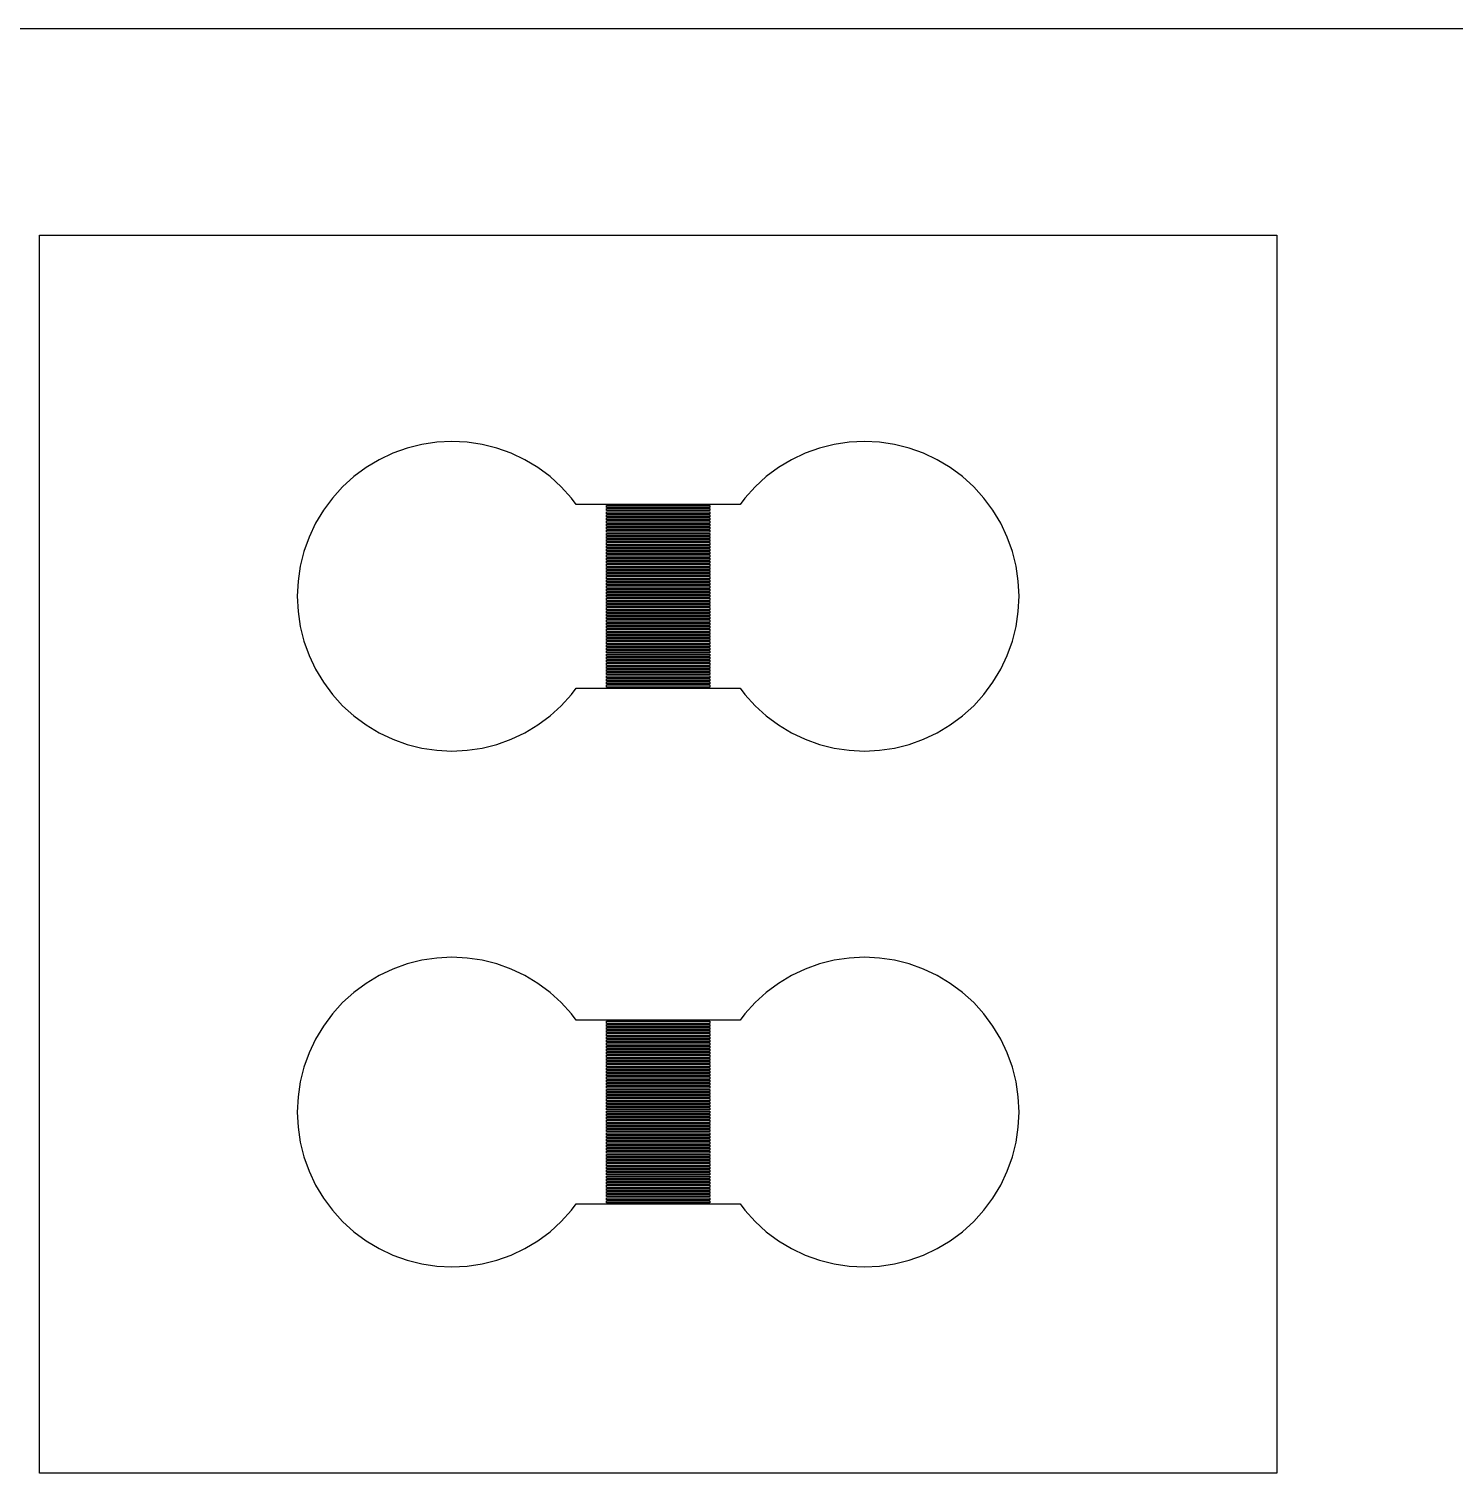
# Model space of a CAD drawing. Extents: x -16 to 86, y -16 to 86.
# Drawn here: x 28.9 to 42.72, y 57 to 71 of the extents above; entities that cross this region are included whole.
import ezdxf

# ---------------------------------------------------------------- set-up
doc = ezdxf.new("R2010")
doc.units = 0

msp = doc.modelspace()

# ---------------------------------------------------------------- linework, layer by layer
for p, q in [((67.7957, 71), (2.2043, 71)), ((29, 57), (29, 69)), ((29, 69), (41, 69)), ((41, 69), (41, 57)), ((32.5646, 66.9354), (32.426, 66.8858)), ((32.7074, 66.9712), (32.5646, 66.9354)), ((32.853, 66.9928), (32.7074, 66.9712)), ((33, 67), (32.853, 66.9928)), ((33.147, 66.9928), (33, 67)), ((33.2926, 66.9712), (33.147, 66.9928)), ((33.4354, 66.9354), (33.2926, 66.9712)), ((33.574, 66.8858), (33.4354, 66.9354)), ((36.5646, 66.9354), (36.426, 66.8858)), ((36.7074, 66.9712), (36.5646, 66.9354)), ((36.853, 66.9928), (36.7074, 66.9712)), ((37, 67), (36.853, 66.9928)), ((37.147, 66.9928), (37, 67)), ((37.2926, 66.9712), (37.147, 66.9928)), ((37.4354, 66.9354), (37.2926, 66.9712)), ((37.574, 66.8858), (37.4354, 66.9354)), ((32.2929, 66.8229), (32.1667, 66.7472)), ((32.426, 66.8858), (32.2929, 66.8229)), ((33.7071, 66.8229), (33.574, 66.8858)), ((33.8334, 66.7472), (33.7071, 66.8229)), ((36.2929, 66.8229), (36.1666, 66.7472)), ((36.426, 66.8858), (36.2929, 66.8229)), ((37.7071, 66.8229), (37.574, 66.8858)), ((37.8333, 66.7472), (37.7071, 66.8229)), ((32.0484, 66.6595), (31.9393, 66.5607)), ((32.1667, 66.7472), (32.0484, 66.6595)), ((33.9516, 66.6595), (33.8334, 66.7472)), ((34.0607, 66.5607), (33.9516, 66.6595)), ((36.0484, 66.6595), (35.9393, 66.5607)), ((36.1666, 66.7472), (36.0484, 66.6595)), ((37.9516, 66.6595), (37.8333, 66.7472)), ((38.0607, 66.5607), (37.9516, 66.6595)), ((31.9393, 66.5607), (31.8405, 66.4516)), ((34.1595, 66.4516), (34.0607, 66.5607)), ((35.9393, 66.5607), (35.8405, 66.4516)), ((38.1595, 66.4516), (38.0607, 66.5607)), ((31.8405, 66.4516), (31.7528, 66.3333)), ((34.2052, 66.39), (34.1595, 66.4516)), ((35.7948, 66.39), (34.2052, 66.39)), ((34.5, 66.36), (34.5, 66.38)), ((34.5, 66.38), (35.5, 66.38)), ((35.5, 66.38), (35.5, 66.36)), ((35.8405, 66.4516), (35.7948, 66.39)), ((38.2472, 66.3333), (38.1595, 66.4516)), ((31.7528, 66.3333), (31.6771, 66.2071)), ((35.5, 66.36), (34.5, 66.36)), ((34.5, 66.33), (34.5, 66.35)), ((34.5, 66.35), (35.5, 66.35)), ((35.5, 66.33), (34.5, 66.33)), ((34.5, 66.3), (34.5, 66.32)), ((34.5, 66.32), (35.5, 66.32)), ((35.5, 66.3), (34.5, 66.3)), ((34.5, 66.27), (34.5, 66.29)), ((34.5, 66.29), (35.5, 66.29)), ((35.5, 66.27), (34.5, 66.27)), ((34.5, 66.24), (34.5, 66.26)), ((34.5, 66.26), (35.5, 66.26)), ((35.5, 66.24), (34.5, 66.24)), ((34.5, 66.21), (34.5, 66.23)), ((34.5, 66.23), (35.5, 66.23)), ((35.5, 66.35), (35.5, 66.33)), ((35.5, 66.32), (35.5, 66.3)), ((35.5, 66.29), (35.5, 66.27)), ((35.5, 66.26), (35.5, 66.24)), ((35.5, 66.23), (35.5, 66.21)), ((38.3229, 66.2071), (38.2472, 66.3333)), ((31.6771, 66.2071), (31.6142, 66.074)), ((35.5, 66.21), (34.5, 66.21)), ((34.5, 66.18), (34.5, 66.2)), ((34.5, 66.2), (35.5, 66.2)), ((35.5, 66.18), (34.5, 66.18)), ((34.5, 66.15), (34.5, 66.17)), ((34.5, 66.17), (35.5, 66.17)), ((35.5, 66.15), (34.5, 66.15)), ((34.5, 66.12), (34.5, 66.14)), ((34.5, 66.14), (35.5, 66.14)), ((35.5, 66.12), (34.5, 66.12)), ((34.5, 66.09), (34.5, 66.11)), ((34.5, 66.11), (35.5, 66.11)), ((35.5, 66.09), (34.5, 66.09)), ((35.5, 66.2), (35.5, 66.18)), ((35.5, 66.17), (35.5, 66.15)), ((35.5, 66.14), (35.5, 66.12)), ((35.5, 66.11), (35.5, 66.09)), ((38.3858, 66.074), (38.3229, 66.2071)), ((31.6142, 66.074), (31.5646, 65.9354)), ((34.5, 66.06), (34.5, 66.08)), ((34.5, 66.08), (35.5, 66.08)), ((35.5, 66.06), (34.5, 66.06)), ((34.5, 66.03), (34.5, 66.05)), ((34.5, 66.05), (35.5, 66.05)), ((35.5, 66.03), (34.5, 66.03)), ((34.5, 66), (34.5, 66.02)), ((34.5, 66.02), (35.5, 66.02)), ((35.5, 66), (34.5, 66)), ((34.5, 65.97), (34.5, 65.99)), ((34.5, 65.99), (35.5, 65.99)), ((35.5, 65.97), (34.5, 65.97)), ((34.5, 65.94), (34.5, 65.96)), ((34.5, 65.96), (35.5, 65.96)), ((35.5, 66.08), (35.5, 66.06)), ((35.5, 66.05), (35.5, 66.03)), ((35.5, 66.02), (35.5, 66)), ((35.5, 65.99), (35.5, 65.97)), ((35.5, 65.96), (35.5, 65.94)), ((38.4354, 65.9354), (38.3858, 66.074)), ((31.5646, 65.9354), (31.5288, 65.7926)), ((35.5, 65.94), (34.5, 65.94)), ((34.5, 65.91), (34.5, 65.93)), ((34.5, 65.93), (35.5, 65.93)), ((35.5, 65.91), (34.5, 65.91)), ((34.5, 65.88), (34.5, 65.9)), ((34.5, 65.9), (35.5, 65.9)), ((35.5, 65.88), (34.5, 65.88)), ((34.5, 65.85), (34.5, 65.87)), ((34.5, 65.87), (35.5, 65.87)), ((35.5, 65.85), (34.5, 65.85)), ((34.5, 65.82), (34.5, 65.84)), ((34.5, 65.84), (35.5, 65.84)), ((35.5, 65.82), (34.5, 65.82)), ((34.5, 65.79), (34.5, 65.81)), ((34.5, 65.81), (35.5, 65.81)), ((35.5, 65.93), (35.5, 65.91)), ((35.5, 65.9), (35.5, 65.88)), ((35.5, 65.87), (35.5, 65.85)), ((35.5, 65.84), (35.5, 65.82)), ((35.5, 65.81), (35.5, 65.79)), ((38.4712, 65.7926), (38.4354, 65.9354)), ((31.5288, 65.7926), (31.5072, 65.647)), ((35.5, 65.79), (34.5, 65.79)), ((34.5, 65.76), (34.5, 65.78)), ((34.5, 65.78), (35.5, 65.78)), ((35.5, 65.76), (34.5, 65.76)), ((34.5, 65.73), (34.5, 65.75)), ((34.5, 65.75), (35.5, 65.75)), ((35.5, 65.73), (34.5, 65.73)), ((34.5, 65.7), (34.5, 65.72)), ((34.5, 65.72), (35.5, 65.72)), ((35.5, 65.7), (34.5, 65.7)), ((34.5, 65.67), (34.5, 65.69)), ((34.5, 65.69), (35.5, 65.69)), ((35.5, 65.67), (34.5, 65.67)), ((35.5, 65.78), (35.5, 65.76)), ((35.5, 65.75), (35.5, 65.73)), ((35.5, 65.72), (35.5, 65.7)), ((35.5, 65.69), (35.5, 65.67)), ((38.4928, 65.647), (38.4712, 65.7926)), ((31.5072, 65.647), (31.5, 65.5)), ((34.5, 65.64), (34.5, 65.66)), ((34.5, 65.66), (35.5, 65.66)), ((35.5, 65.64), (34.5, 65.64)), ((34.5, 65.61), (34.5, 65.63)), ((34.5, 65.63), (35.5, 65.63)), ((35.5, 65.61), (34.5, 65.61)), ((34.5, 65.58), (34.5, 65.6)), ((34.5, 65.6), (35.5, 65.6)), ((35.5, 65.58), (34.5, 65.58)), ((34.5, 65.55), (34.5, 65.57)), ((34.5, 65.57), (35.5, 65.57)), ((35.5, 65.55), (34.5, 65.55)), ((34.5, 65.52), (34.5, 65.54)), ((34.5, 65.54), (35.5, 65.54)), ((35.5, 65.66), (35.5, 65.64)), ((35.5, 65.63), (35.5, 65.61)), ((35.5, 65.6), (35.5, 65.58)), ((35.5, 65.57), (35.5, 65.55)), ((35.5, 65.54), (35.5, 65.52)), ((38.5, 65.5), (38.4928, 65.647)), ((31.5, 65.5), (31.5072, 65.353)), ((35.5, 65.52), (34.5, 65.52)), ((34.5, 65.49), (34.5, 65.51)), ((34.5, 65.51), (35.5, 65.51)), ((35.5, 65.49), (34.5, 65.49)), ((34.5, 65.46), (34.5, 65.48)), ((34.5, 65.48), (35.5, 65.48)), ((35.5, 65.46), (34.5, 65.46)), ((34.5, 65.43), (34.5, 65.45)), ((34.5, 65.45), (35.5, 65.45)), ((35.5, 65.43), (34.5, 65.43)), ((34.5, 65.4), (34.5, 65.42)), ((34.5, 65.42), (35.5, 65.42)), ((35.5, 65.4), (34.5, 65.4)), ((34.5, 65.37), (34.5, 65.39)), ((34.5, 65.39), (35.5, 65.39)), ((35.5, 65.51), (35.5, 65.49)), ((35.5, 65.48), (35.5, 65.46)), ((35.5, 65.45), (35.5, 65.43)), ((35.5, 65.42), (35.5, 65.4)), ((35.5, 65.39), (35.5, 65.37)), ((38.4928, 65.353), (38.5, 65.5)), ((31.5072, 65.353), (31.5288, 65.2074)), ((35.5, 65.37), (34.5, 65.37)), ((34.5, 65.34), (34.5, 65.36)), ((34.5, 65.36), (35.5, 65.36)), ((35.5, 65.34), (34.5, 65.34)), ((34.5, 65.31), (34.5, 65.33)), ((34.5, 65.33), (35.5, 65.33)), ((35.5, 65.31), (34.5, 65.31)), ((34.5, 65.28), (34.5, 65.3)), ((34.5, 65.3), (35.5, 65.3)), ((35.5, 65.28), (34.5, 65.28)), ((34.5, 65.25), (34.5, 65.27)), ((34.5, 65.27), (35.5, 65.27)), ((35.5, 65.25), (34.5, 65.25)), ((35.5, 65.36), (35.5, 65.34)), ((35.5, 65.33), (35.5, 65.31)), ((35.5, 65.3), (35.5, 65.28)), ((35.5, 65.27), (35.5, 65.25)), ((38.4712, 65.2074), (38.4928, 65.353)), ((31.5288, 65.2074), (31.5646, 65.0646)), ((34.5, 65.22), (34.5, 65.24)), ((34.5, 65.24), (35.5, 65.24)), ((35.5, 65.22), (34.5, 65.22)), ((34.5, 65.19), (34.5, 65.21)), ((34.5, 65.21), (35.5, 65.21)), ((35.5, 65.19), (34.5, 65.19)), ((34.5, 65.16), (34.5, 65.18)), ((34.5, 65.18), (35.5, 65.18)), ((35.5, 65.16), (34.5, 65.16)), ((34.5, 65.13), (34.5, 65.15)), ((34.5, 65.15), (35.5, 65.15)), ((35.5, 65.13), (34.5, 65.13)), ((34.5, 65.1), (34.5, 65.12)), ((34.5, 65.12), (35.5, 65.12)), ((35.5, 65.24), (35.5, 65.22)), ((35.5, 65.21), (35.5, 65.19)), ((35.5, 65.18), (35.5, 65.16)), ((35.5, 65.15), (35.5, 65.13)), ((35.5, 65.12), (35.5, 65.1)), ((38.4354, 65.0646), (38.4712, 65.2074)), ((31.5646, 65.0646), (31.6142, 64.926)), ((35.5, 65.1), (34.5, 65.1)), ((34.5, 65.07), (34.5, 65.09)), ((34.5, 65.09), (35.5, 65.09)), ((35.5, 65.07), (34.5, 65.07)), ((34.5, 65.04), (34.5, 65.06)), ((34.5, 65.06), (35.5, 65.06)), ((35.5, 65.04), (34.5, 65.04)), ((34.5, 65.01), (34.5, 65.03)), ((34.5, 65.03), (35.5, 65.03)), ((35.5, 65.01), (34.5, 65.01)), ((34.5, 64.98), (34.5, 65)), ((34.5, 65), (35.5, 65)), ((35.5, 64.98), (34.5, 64.98)), ((34.5, 64.95), (34.5, 64.97)), ((34.5, 64.97), (35.5, 64.97)), ((35.5, 65.09), (35.5, 65.07)), ((35.5, 65.06), (35.5, 65.04)), ((35.5, 65.03), (35.5, 65.01)), ((35.5, 65), (35.5, 64.98)), ((35.5, 64.97), (35.5, 64.95)), ((38.3858, 64.926), (38.4354, 65.0646)), ((31.6142, 64.926), (31.6771, 64.7929)), ((35.5, 64.95), (34.5, 64.95)), ((34.5, 64.92), (34.5, 64.94)), ((34.5, 64.94), (35.5, 64.94)), ((35.5, 64.92), (34.5, 64.92)), ((34.5, 64.89), (34.5, 64.91)), ((34.5, 64.91), (35.5, 64.91)), ((35.5, 64.89), (34.5, 64.89)), ((34.5, 64.86), (34.5, 64.88)), ((34.5, 64.88), (35.5, 64.88)), ((35.5, 64.86), (34.5, 64.86)), ((34.5, 64.83), (34.5, 64.85)), ((34.5, 64.85), (35.5, 64.85)), ((35.5, 64.83), (34.5, 64.83)), ((35.5, 64.94), (35.5, 64.92)), ((35.5, 64.91), (35.5, 64.89)), ((35.5, 64.88), (35.5, 64.86)), ((35.5, 64.85), (35.5, 64.83)), ((38.3229, 64.7929), (38.3858, 64.926)), ((31.6771, 64.7929), (31.7528, 64.6667)), ((34.5, 64.8), (34.5, 64.82)), ((34.5, 64.82), (35.5, 64.82)), ((35.5, 64.8), (34.5, 64.8)), ((34.5, 64.77), (34.5, 64.79)), ((34.5, 64.79), (35.5, 64.79)), ((35.5, 64.77), (34.5, 64.77)), ((34.5, 64.74), (34.5, 64.76)), ((34.5, 64.76), (35.5, 64.76)), ((35.5, 64.74), (34.5, 64.74)), ((34.5, 64.71), (34.5, 64.73)), ((34.5, 64.73), (35.5, 64.73)), ((35.5, 64.71), (34.5, 64.71)), ((34.5, 64.68), (34.5, 64.7)), ((34.5, 64.7), (35.5, 64.7)), ((35.5, 64.68), (34.5, 64.68)), ((35.5, 64.82), (35.5, 64.8)), ((35.5, 64.79), (35.5, 64.77)), ((35.5, 64.76), (35.5, 64.74)), ((35.5, 64.73), (35.5, 64.71)), ((35.5, 64.7), (35.5, 64.68)), ((38.2472, 64.6667), (38.3229, 64.7929)), ((31.7528, 64.6667), (31.8405, 64.5484)), ((31.8405, 64.5484), (31.9393, 64.4393)), ((34.0607, 64.4393), (34.1595, 64.5484)), ((34.1595, 64.5484), (34.2052, 64.61)), ((34.2052, 64.61), (35.7948, 64.61)), ((34.5, 64.65), (34.5, 64.67)), ((34.5, 64.67), (35.5, 64.67)), ((35.5, 64.65), (34.5, 64.65)), ((34.5, 64.62), (34.5, 64.64)), ((34.5, 64.64), (35.5, 64.64)), ((35.5, 64.62), (34.5, 64.62)), ((35.5, 64.67), (35.5, 64.65)), ((35.5, 64.64), (35.5, 64.62)), ((35.7948, 64.61), (35.8405, 64.5484)), ((35.8405, 64.5484), (35.9393, 64.4393)), ((38.0607, 64.4393), (38.1595, 64.5484)), ((38.1595, 64.5484), (38.2472, 64.6667)), ((31.9393, 64.4393), (32.0484, 64.3405)), ((33.9516, 64.3405), (34.0607, 64.4393)), ((35.9393, 64.4393), (36.0484, 64.3405)), ((37.9516, 64.3405), (38.0607, 64.4393)), ((32.0484, 64.3405), (32.1667, 64.2528)), ((33.8334, 64.2528), (33.9516, 64.3405)), ((36.0484, 64.3405), (36.1666, 64.2528)), ((37.8333, 64.2528), (37.9516, 64.3405)), ((32.1667, 64.2528), (32.2929, 64.1771)), ((32.2929, 64.1771), (32.426, 64.1142)), ((33.574, 64.1142), (33.7071, 64.1771)), ((33.7071, 64.1771), (33.8334, 64.2528)), ((36.1666, 64.2528), (36.2929, 64.1771)), ((36.2929, 64.1771), (36.426, 64.1142)), ((37.574, 64.1142), (37.7071, 64.1771)), ((37.7071, 64.1771), (37.8333, 64.2528)), ((32.426, 64.1142), (32.5646, 64.0646)), ((32.5646, 64.0646), (32.7074, 64.0288)), ((32.7074, 64.0288), (32.853, 64.0072)), ((32.853, 64.0072), (33, 64)), ((33, 64), (33.147, 64.0072)), ((33.147, 64.0072), (33.2926, 64.0288)), ((33.2926, 64.0288), (33.4354, 64.0646)), ((33.4354, 64.0646), (33.574, 64.1142)), ((36.426, 64.1142), (36.5646, 64.0646)), ((36.5646, 64.0646), (36.7074, 64.0288)), ((36.7074, 64.0288), (36.853, 64.0072)), ((36.853, 64.0072), (37, 64)), ((37, 64), (37.147, 64.0072)), ((37.147, 64.0072), (37.2926, 64.0288)), ((37.2926, 64.0288), (37.4354, 64.0646)), ((37.4354, 64.0646), (37.574, 64.1142)), ((32.426, 61.8858), (32.2929, 61.8229)), ((32.5646, 61.9354), (32.426, 61.8858)), ((32.7074, 61.9712), (32.5646, 61.9354)), ((32.853, 61.9928), (32.7074, 61.9712)), ((33, 62), (32.853, 61.9928)), ((33.147, 61.9928), (33, 62)), ((33.2926, 61.9712), (33.147, 61.9928)), ((33.4354, 61.9354), (33.2926, 61.9712)), ((33.574, 61.8858), (33.4354, 61.9354)), ((33.7071, 61.8229), (33.574, 61.8858)), ((36.426, 61.8858), (36.2929, 61.8229)), ((36.5646, 61.9354), (36.426, 61.8858)), ((36.7074, 61.9712), (36.5646, 61.9354)), ((36.853, 61.9928), (36.7074, 61.9712)), ((37, 62), (36.853, 61.9928)), ((37.147, 61.9928), (37, 62)), ((37.2926, 61.9712), (37.147, 61.9928)), ((37.4354, 61.9354), (37.2926, 61.9712)), ((37.574, 61.8858), (37.4354, 61.9354)), ((37.7071, 61.8229), (37.574, 61.8858)), ((32.1667, 61.7472), (32.0484, 61.6595)), ((32.2929, 61.8229), (32.1667, 61.7472)), ((33.8334, 61.7472), (33.7071, 61.8229)), ((33.9516, 61.6595), (33.8334, 61.7472)), ((36.1666, 61.7472), (36.0484, 61.6595)), ((36.2929, 61.8229), (36.1666, 61.7472)), ((37.8333, 61.7472), (37.7071, 61.8229)), ((37.9516, 61.6595), (37.8333, 61.7472)), ((32.0484, 61.6595), (31.9393, 61.5607)), ((34.0607, 61.5607), (33.9516, 61.6595)), ((36.0484, 61.6595), (35.9393, 61.5607)), ((38.0607, 61.5607), (37.9516, 61.6595)), ((31.9393, 61.5607), (31.8405, 61.4516)), ((34.1595, 61.4516), (34.0607, 61.5607)), ((35.9393, 61.5607), (35.8405, 61.4516)), ((38.1595, 61.4516), (38.0607, 61.5607)), ((31.7528, 61.3333), (31.6771, 61.2071)), ((31.8405, 61.4516), (31.7528, 61.3333)), ((34.2052, 61.39), (34.1595, 61.4516)), ((35.7948, 61.39), (34.2052, 61.39)), ((34.5, 61.36), (34.5, 61.38)), ((34.5, 61.38), (35.5, 61.38)), ((35.5, 61.36), (34.5, 61.36)), ((34.5, 61.33), (34.5, 61.35)), ((34.5, 61.35), (35.5, 61.35)), ((35.5, 61.33), (34.5, 61.33)), ((35.5, 61.38), (35.5, 61.36)), ((35.5, 61.35), (35.5, 61.33)), ((35.8405, 61.4516), (35.7948, 61.39)), ((38.2472, 61.3333), (38.1595, 61.4516)), ((38.3229, 61.2071), (38.2472, 61.3333)), ((31.6771, 61.2071), (31.6142, 61.074)), ((34.5, 61.3), (34.5, 61.32)), ((34.5, 61.32), (35.5, 61.32)), ((35.5, 61.3), (34.5, 61.3)), ((34.5, 61.27), (34.5, 61.29)), ((34.5, 61.29), (35.5, 61.29)), ((35.5, 61.27), (34.5, 61.27)), ((34.5, 61.24), (34.5, 61.26)), ((34.5, 61.26), (35.5, 61.26)), ((35.5, 61.24), (34.5, 61.24)), ((34.5, 61.21), (34.5, 61.23)), ((34.5, 61.23), (35.5, 61.23)), ((35.5, 61.21), (34.5, 61.21)), ((34.5, 61.18), (34.5, 61.2)), ((34.5, 61.2), (35.5, 61.2)), ((35.5, 61.32), (35.5, 61.3)), ((35.5, 61.29), (35.5, 61.27)), ((35.5, 61.26), (35.5, 61.24)), ((35.5, 61.23), (35.5, 61.21)), ((35.5, 61.2), (35.5, 61.18)), ((38.3858, 61.074), (38.3229, 61.2071)), ((31.6142, 61.074), (31.5646, 60.9354)), ((35.5, 61.18), (34.5, 61.18)), ((34.5, 61.15), (34.5, 61.17)), ((34.5, 61.17), (35.5, 61.17)), ((35.5, 61.15), (34.5, 61.15)), ((34.5, 61.12), (34.5, 61.14)), ((34.5, 61.14), (35.5, 61.14)), ((35.5, 61.12), (34.5, 61.12)), ((34.5, 61.09), (34.5, 61.11)), ((34.5, 61.11), (35.5, 61.11)), ((35.5, 61.09), (34.5, 61.09)), ((34.5, 61.06), (34.5, 61.08)), ((34.5, 61.08), (35.5, 61.08)), ((35.5, 61.06), (34.5, 61.06)), ((34.5, 61.03), (34.5, 61.05)), ((34.5, 61.05), (35.5, 61.05)), ((35.5, 61.17), (35.5, 61.15)), ((35.5, 61.14), (35.5, 61.12)), ((35.5, 61.11), (35.5, 61.09)), ((35.5, 61.08), (35.5, 61.06)), ((35.5, 61.05), (35.5, 61.03)), ((38.4354, 60.9354), (38.3858, 61.074)), ((31.5646, 60.9354), (31.5288, 60.7926)), ((35.5, 61.03), (34.5, 61.03)), ((34.5, 61), (34.5, 61.02)), ((34.5, 61.02), (35.5, 61.02)), ((35.5, 61), (34.5, 61)), ((34.5, 60.97), (34.5, 60.99)), ((34.5, 60.99), (35.5, 60.99)), ((35.5, 60.97), (34.5, 60.97)), ((34.5, 60.94), (34.5, 60.96)), ((34.5, 60.96), (35.5, 60.96)), ((35.5, 60.94), (34.5, 60.94)), ((34.5, 60.91), (34.5, 60.93)), ((34.5, 60.93), (35.5, 60.93)), ((35.5, 60.91), (34.5, 60.91)), ((35.5, 61.02), (35.5, 61)), ((35.5, 60.99), (35.5, 60.97)), ((35.5, 60.96), (35.5, 60.94)), ((35.5, 60.93), (35.5, 60.91)), ((38.4712, 60.7926), (38.4354, 60.9354)), ((31.5288, 60.7926), (31.5072, 60.647)), ((34.5, 60.88), (34.5, 60.9)), ((34.5, 60.9), (35.5, 60.9)), ((35.5, 60.88), (34.5, 60.88)), ((34.5, 60.85), (34.5, 60.87)), ((34.5, 60.87), (35.5, 60.87)), ((35.5, 60.85), (34.5, 60.85)), ((34.5, 60.82), (34.5, 60.84)), ((34.5, 60.84), (35.5, 60.84)), ((35.5, 60.82), (34.5, 60.82)), ((34.5, 60.79), (34.5, 60.81)), ((34.5, 60.81), (35.5, 60.81)), ((35.5, 60.79), (34.5, 60.79)), ((34.5, 60.76), (34.5, 60.78)), ((34.5, 60.78), (35.5, 60.78)), ((35.5, 60.9), (35.5, 60.88)), ((35.5, 60.87), (35.5, 60.85)), ((35.5, 60.84), (35.5, 60.82)), ((35.5, 60.81), (35.5, 60.79)), ((35.5, 60.78), (35.5, 60.76)), ((38.4928, 60.647), (38.4712, 60.7926)), ((31.5072, 60.647), (31.5, 60.5)), ((35.5, 60.76), (34.5, 60.76)), ((34.5, 60.73), (34.5, 60.75)), ((34.5, 60.75), (35.5, 60.75)), ((35.5, 60.73), (34.5, 60.73)), ((34.5, 60.7), (34.5, 60.72)), ((34.5, 60.72), (35.5, 60.72)), ((35.5, 60.7), (34.5, 60.7)), ((34.5, 60.67), (34.5, 60.69)), ((34.5, 60.69), (35.5, 60.69)), ((35.5, 60.67), (34.5, 60.67)), ((34.5, 60.64), (34.5, 60.66)), ((34.5, 60.66), (35.5, 60.66)), ((35.5, 60.64), (34.5, 60.64)), ((34.5, 60.61), (34.5, 60.63)), ((34.5, 60.63), (35.5, 60.63)), ((35.5, 60.75), (35.5, 60.73)), ((35.5, 60.72), (35.5, 60.7)), ((35.5, 60.69), (35.5, 60.67)), ((35.5, 60.66), (35.5, 60.64)), ((35.5, 60.63), (35.5, 60.61)), ((38.5, 60.5), (38.4928, 60.647)), ((31.5, 60.5), (31.5072, 60.353)), ((35.5, 60.61), (34.5, 60.61)), ((34.5, 60.58), (34.5, 60.6)), ((34.5, 60.6), (35.5, 60.6)), ((35.5, 60.58), (34.5, 60.58)), ((34.5, 60.55), (34.5, 60.57)), ((34.5, 60.57), (35.5, 60.57)), ((35.5, 60.55), (34.5, 60.55)), ((34.5, 60.52), (34.5, 60.54)), ((34.5, 60.54), (35.5, 60.54)), ((35.5, 60.52), (34.5, 60.52)), ((34.5, 60.49), (34.5, 60.51)), ((34.5, 60.51), (35.5, 60.51)), ((35.5, 60.49), (34.5, 60.49)), ((35.5, 60.6), (35.5, 60.58)), ((35.5, 60.57), (35.5, 60.55)), ((35.5, 60.54), (35.5, 60.52)), ((35.5, 60.51), (35.5, 60.49)), ((38.4928, 60.353), (38.5, 60.5)), ((31.5072, 60.353), (31.5288, 60.2074)), ((34.5, 60.46), (34.5, 60.48)), ((34.5, 60.48), (35.5, 60.48)), ((35.5, 60.46), (34.5, 60.46)), ((34.5, 60.43), (34.5, 60.45)), ((34.5, 60.45), (35.5, 60.45)), ((35.5, 60.43), (34.5, 60.43)), ((34.5, 60.4), (34.5, 60.42)), ((34.5, 60.42), (35.5, 60.42)), ((35.5, 60.4), (34.5, 60.4)), ((34.5, 60.37), (34.5, 60.39)), ((34.5, 60.39), (35.5, 60.39)), ((35.5, 60.37), (34.5, 60.37)), ((34.5, 60.34), (34.5, 60.36)), ((34.5, 60.36), (35.5, 60.36)), ((35.5, 60.34), (34.5, 60.34)), ((35.5, 60.48), (35.5, 60.46)), ((35.5, 60.45), (35.5, 60.43)), ((35.5, 60.42), (35.5, 60.4)), ((35.5, 60.39), (35.5, 60.37)), ((35.5, 60.36), (35.5, 60.34)), ((38.4712, 60.2074), (38.4928, 60.353)), ((31.5288, 60.2074), (31.5646, 60.0646)), ((34.5, 60.31), (34.5, 60.33)), ((34.5, 60.33), (35.5, 60.33)), ((35.5, 60.31), (34.5, 60.31)), ((34.5, 60.28), (34.5, 60.3)), ((34.5, 60.3), (35.5, 60.3)), ((35.5, 60.28), (34.5, 60.28)), ((34.5, 60.25), (34.5, 60.27)), ((34.5, 60.27), (35.5, 60.27)), ((35.5, 60.25), (34.5, 60.25)), ((34.5, 60.22), (34.5, 60.24)), ((34.5, 60.24), (35.5, 60.24)), ((35.5, 60.22), (34.5, 60.22)), ((34.5, 60.19), (34.5, 60.21)), ((34.5, 60.21), (35.5, 60.21)), ((35.5, 60.33), (35.5, 60.31)), ((35.5, 60.3), (35.5, 60.28)), ((35.5, 60.27), (35.5, 60.25)), ((35.5, 60.24), (35.5, 60.22)), ((35.5, 60.21), (35.5, 60.19)), ((38.4354, 60.0646), (38.4712, 60.2074)), ((31.5646, 60.0646), (31.6142, 59.926)), ((35.5, 60.19), (34.5, 60.19)), ((34.5, 60.16), (34.5, 60.18)), ((34.5, 60.18), (35.5, 60.18)), ((35.5, 60.16), (34.5, 60.16)), ((34.5, 60.13), (34.5, 60.15)), ((34.5, 60.15), (35.5, 60.15)), ((35.5, 60.13), (34.5, 60.13)), ((34.5, 60.1), (34.5, 60.12)), ((34.5, 60.12), (35.5, 60.12)), ((35.5, 60.1), (34.5, 60.1)), ((34.5, 60.07), (34.5, 60.09)), ((34.5, 60.09), (35.5, 60.09)), ((35.5, 60.07), (34.5, 60.07)), ((34.5, 60.04), (34.5, 60.06)), ((34.5, 60.06), (35.5, 60.06)), ((35.5, 60.18), (35.5, 60.16)), ((35.5, 60.15), (35.5, 60.13)), ((35.5, 60.12), (35.5, 60.1)), ((35.5, 60.09), (35.5, 60.07)), ((35.5, 60.06), (35.5, 60.04)), ((38.3858, 59.926), (38.4354, 60.0646)), ((31.6142, 59.926), (31.6771, 59.7929)), ((35.5, 60.04), (34.5, 60.04)), ((34.5, 60.01), (34.5, 60.03)), ((34.5, 60.03), (35.5, 60.03)), ((35.5, 60.01), (34.5, 60.01)), ((34.5, 59.98), (34.5, 60)), ((34.5, 60), (35.5, 60)), ((35.5, 59.98), (34.5, 59.98)), ((34.5, 59.95), (34.5, 59.97)), ((34.5, 59.97), (35.5, 59.97)), ((35.5, 59.95), (34.5, 59.95)), ((34.5, 59.92), (34.5, 59.94)), ((34.5, 59.94), (35.5, 59.94)), ((35.5, 60.03), (35.5, 60.01)), ((35.5, 60), (35.5, 59.98)), ((35.5, 59.97), (35.5, 59.95)), ((35.5, 59.94), (35.5, 59.92)), ((38.3229, 59.7929), (38.3858, 59.926)), ((31.6771, 59.7929), (31.7528, 59.6667)), ((35.5, 59.92), (34.5, 59.92)), ((34.5, 59.89), (34.5, 59.91)), ((34.5, 59.91), (35.5, 59.91)), ((35.5, 59.89), (34.5, 59.89)), ((34.5, 59.86), (34.5, 59.88)), ((34.5, 59.88), (35.5, 59.88)), ((35.5, 59.86), (34.5, 59.86)), ((34.5, 59.83), (34.5, 59.85)), ((34.5, 59.85), (35.5, 59.85)), ((35.5, 59.83), (34.5, 59.83)), ((34.5, 59.8), (34.5, 59.82)), ((34.5, 59.82), (35.5, 59.82)), ((35.5, 59.8), (34.5, 59.8)), ((34.5, 59.77), (34.5, 59.79)), ((34.5, 59.79), (35.5, 59.79)), ((35.5, 59.91), (35.5, 59.89)), ((35.5, 59.88), (35.5, 59.86)), ((35.5, 59.85), (35.5, 59.83)), ((35.5, 59.82), (35.5, 59.8)), ((35.5, 59.79), (35.5, 59.77)), ((38.2472, 59.6667), (38.3229, 59.7929)), ((31.7528, 59.6667), (31.8405, 59.5484)), ((35.5, 59.77), (34.5, 59.77)), ((34.5, 59.74), (34.5, 59.76)), ((34.5, 59.76), (35.5, 59.76)), ((35.5, 59.74), (34.5, 59.74)), ((34.5, 59.71), (34.5, 59.73)), ((34.5, 59.73), (35.5, 59.73)), ((35.5, 59.71), (34.5, 59.71)), ((34.5, 59.68), (34.5, 59.7)), ((34.5, 59.7), (35.5, 59.7)), ((35.5, 59.68), (34.5, 59.68)), ((34.5, 59.65), (34.5, 59.67)), ((34.5, 59.67), (35.5, 59.67)), ((35.5, 59.65), (34.5, 59.65)), ((35.5, 59.76), (35.5, 59.74)), ((35.5, 59.73), (35.5, 59.71)), ((35.5, 59.7), (35.5, 59.68)), ((35.5, 59.67), (35.5, 59.65)), ((38.1595, 59.5484), (38.2472, 59.6667)), ((31.8405, 59.5484), (31.9393, 59.4393)), ((34.0607, 59.4393), (34.1595, 59.5484)), ((34.1595, 59.5484), (34.2052, 59.61)), ((34.2052, 59.61), (35.7948, 59.61)), ((34.5, 59.62), (34.5, 59.64)), ((34.5, 59.64), (35.5, 59.64)), ((35.5, 59.62), (34.5, 59.62)), ((35.5, 59.64), (35.5, 59.62)), ((35.7948, 59.61), (35.8405, 59.5484)), ((35.8405, 59.5484), (35.9393, 59.4393)), ((38.0607, 59.4393), (38.1595, 59.5484)), ((31.9393, 59.4393), (32.0484, 59.3405)), ((33.9516, 59.3405), (34.0607, 59.4393)), ((35.9393, 59.4393), (36.0484, 59.3405)), ((37.9516, 59.3405), (38.0607, 59.4393)), ((32.0484, 59.3405), (32.1667, 59.2528)), ((32.1667, 59.2528), (32.2929, 59.1771)), ((33.7071, 59.1771), (33.8334, 59.2528)), ((33.8334, 59.2528), (33.9516, 59.3405)), ((36.0484, 59.3405), (36.1666, 59.2528)), ((36.1666, 59.2528), (36.2929, 59.1771)), ((37.7071, 59.1771), (37.8333, 59.2528)), ((37.8333, 59.2528), (37.9516, 59.3405)), ((32.2929, 59.1771), (32.426, 59.1142)), ((32.426, 59.1142), (32.5646, 59.0646)), ((33.4354, 59.0646), (33.574, 59.1142)), ((33.574, 59.1142), (33.7071, 59.1771)), ((36.2929, 59.1771), (36.426, 59.1142)), ((36.426, 59.1142), (36.5646, 59.0646)), ((37.4354, 59.0646), (37.574, 59.1142)), ((37.574, 59.1142), (37.7071, 59.1771)), ((32.5646, 59.0646), (32.7074, 59.0288)), ((32.7074, 59.0288), (32.853, 59.0072)), ((32.853, 59.0072), (33, 59)), ((33, 59), (33.147, 59.0072)), ((33.147, 59.0072), (33.2926, 59.0288)), ((33.2926, 59.0288), (33.4354, 59.0646)), ((36.5646, 59.0646), (36.7074, 59.0288)), ((36.7074, 59.0288), (36.853, 59.0072)), ((36.853, 59.0072), (37, 59)), ((37, 59), (37.147, 59.0072)), ((37.147, 59.0072), (37.2926, 59.0288)), ((37.2926, 59.0288), (37.4354, 59.0646)), ((41, 57), (29, 57))]:
    msp.add_line(p, q)

doc.saveas('drawing.dxf')
